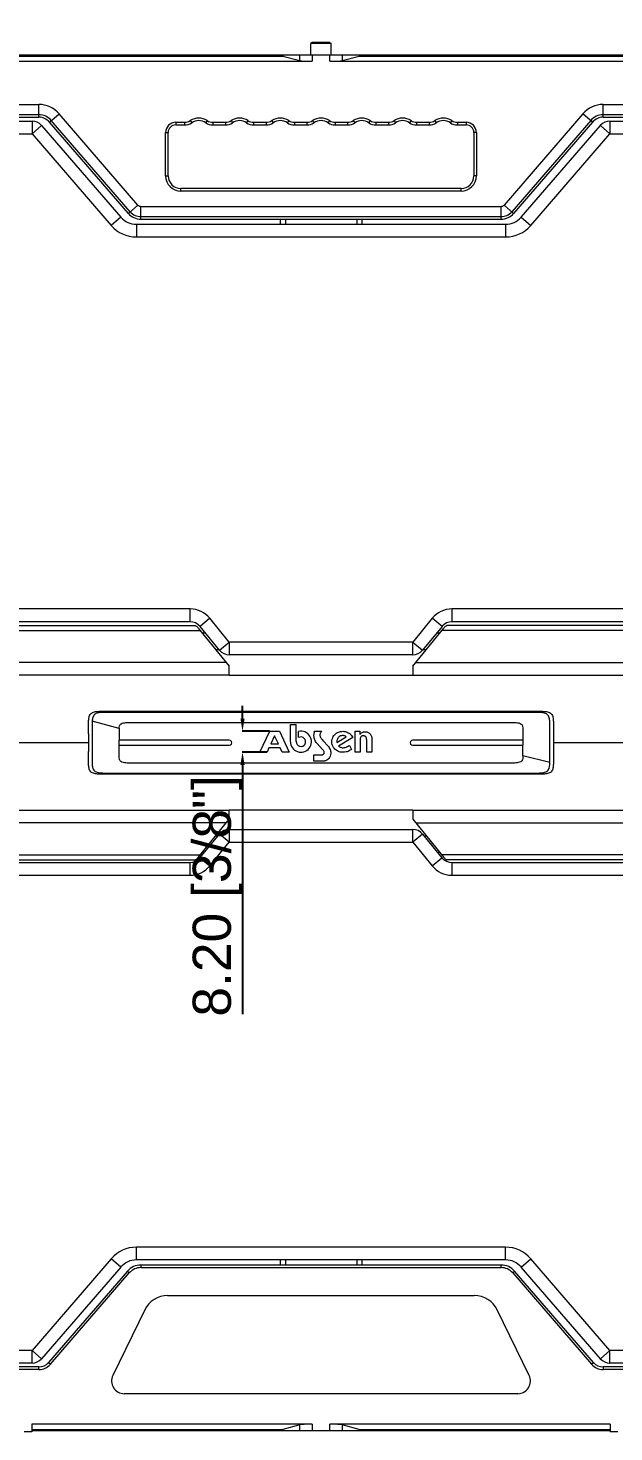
# Model space of a CAD drawing. Header units: millimetres. Extents: x 2185 to 26698, y 9658 to 17427.
# Drawn here: x 4559 to 4789, y 10597 to 11148 of the extents above; entities that cross this region are included whole.
import ezdxf

# ---------------------------------------------------------------- set-up
doc = ezdxf.new("R2010")
doc.units = ezdxf.units.MM
doc.linetypes.add('SLD-实线', pattern=[0])
doc.layers.add('文字层', color=8, linetype='SLD-实线', lineweight=15)
doc.styles.get("Standard").update_dxf_attribs({"font": 'arial.ttf'})
doc.dimstyles.get("Standard").update_dxf_attribs({"dimtxt": 15, "dimasz": 5, "dimexe": 0.18, "dimexo": 0.0625, "dimgap": 0.09, "dimtad": 1, "dimjust": 1, "dimzin": 0, "dimdsep": 46, "dimtxsty": 'Standard', "dimcen": 0.09, "dimadec": 0, "dimazin": 0, "dimtfac": 1, "dimtofl": 0, "dimtmove": 0, "dimatfit": 3, "dimfxl": 1, "dimtolj": 1, "dimtzin": 0, "dimarcsym": 0})
doc.dimstyles.new('我的A-GB-50', dxfattribs={"dimscale": 0.5, "dimtxt": 80, "dimasz": 50, "dimexe": 20, "dimexo": 10, "dimgap": 15, "dimtad": 1, "dimdec": 1, "dimzin": 9, "dimdsep": 46, "dimtxsty": 'Standard', "dimcen": 2.5, "dimadec": 0, "dimazin": 0, "dimtfac": 1, "dimtdec": 1, "dimtmove": 0, "dimatfit": 3, "dimfxl": 2, "dimarcsym": 0})

# ---------------------------------------------------------------- blocks, each defined once
blk = doc.blocks.new('76128193')
at = {"color": 7, "linetype": 'Continuous'}
for p, q in [((-3543.93, 2586.81), (-3544.43, 2586.31)), ((-3544.43, 2581.93), (-3544.43, 2586.31)), ((-3536.43, 2586.31), (-3544.43, 2586.31)), ((-3536.93, 2586.81), (-3543.93, 2586.81)), ((-3536.93, 2586.81), (-3536.43, 2586.31)), ((-3536.43, 2581.93), (-3536.43, 2586.31)), ((-4020.43, 2581.93), (-3060.43, 2581.93)), ((-3766.98, 2579.43), (-3543.89, 2579.43)), ((-3755.43, 2581.43), (-3555.43, 2581.43)), ((-3555.43, 2581.93), (-3555.43, 2581.43)), ((-3555.43, 2581.43), (-3548.78, 2579.66)), ((-3548.78, 2579.66), (-3548.78, 2581.93)), ((-3543.89, 2581.93), (-3543.89, 2579.43)), ((-3536.98, 2579.43), (-3536.98, 2581.93)), ((-3536.98, 2579.43), (-3313.89, 2579.43)), ((-3532.09, 2581.93), (-3532.09, 2579.66)), ((-3532.09, 2579.66), (-3525.43, 2581.43)), ((-3525.43, 2581.93), (-3525.43, 2581.43)), ((-3525.43, 2581.43), (-3325.43, 2581.43)), ((-3837.67, 2562.43), (-3651.21, 2562.43)), ((-3651.21, 2557.43), (-3651.21, 2562.43)), ((-3429.66, 2562.43), (-3243.2, 2562.43)), ((-3429.66, 2557.43), (-3429.66, 2562.43)), ((-3836.59, 2557.43), (-3651.21, 2557.43)), ((-3651.21, 2558.41), (-3833.65, 2558.41)), ((-3647.05, 2555.53), (-3643.27, 2558.8)), ((-3612.28, 2522.95), (-3643.27, 2558.8)), ((-3437.6, 2558.8), (-3468.59, 2522.95)), ((-3433.82, 2555.53), (-3437.6, 2558.8)), ((-3247.22, 2558.41), (-3429.66, 2558.41)), ((-3429.66, 2557.43), (-3244.28, 2557.43)), ((-3835.59, 2555.93), (-3653.88, 2555.93)), ((-3653.88, 2555.93), (-3653.88, 2550.93)), ((-3650.1, 2554.2), (-3653.88, 2550.93)), ((-3650.1, 2554.2), (-3618.98, 2518.2)), ((-3616.06, 2519.68), (-3647.05, 2555.53)), ((-3615.32, 2520.32), (-3646.31, 2556.17)), ((-3601.43, 2534.43), (-3601.43, 2551.43)), ((-3601.43, 2551.43), (-3600.43, 2551.43)), ((-3600.43, 2534.43), (-3600.43, 2551.43)), ((-3597.43, 2555.43), (-3597.43, 2554.43)), ((-3597.43, 2555.43), (-3593.97, 2555.43)), ((-3597.43, 2554.43), (-3593.97, 2554.43)), ((-3593.97, 2555.43), (-3593.97, 2554.43)), ((-3591.76, 2556.1), (-3591.2, 2555.27)), ((-3585.1, 2556.09), (-3585.65, 2555.26)), ((-3582.89, 2555.43), (-3582.89, 2554.43)), ((-3582.89, 2555.43), (-3577.97, 2555.43)), ((-3582.89, 2554.43), (-3577.97, 2554.43)), ((-3577.97, 2555.43), (-3577.97, 2554.43)), ((-3575.76, 2556.1), (-3575.2, 2555.27)), ((-3569.1, 2556.09), (-3569.65, 2555.26)), ((-3566.89, 2555.43), (-3566.89, 2554.43)), ((-3566.89, 2555.43), (-3561.97, 2555.43)), ((-3566.89, 2554.43), (-3561.97, 2554.43)), ((-3561.97, 2555.43), (-3561.97, 2554.43)), ((-3559.76, 2556.1), (-3559.2, 2555.27)), ((-3553.1, 2556.09), (-3553.65, 2555.26)), ((-3550.89, 2555.43), (-3550.89, 2554.43)), ((-3550.89, 2555.43), (-3545.97, 2555.43)), ((-3550.89, 2554.43), (-3545.97, 2554.43)), ((-3545.97, 2555.43), (-3545.97, 2554.43)), ((-3543.76, 2556.1), (-3543.2, 2555.27)), ((-3537.1, 2556.09), (-3537.65, 2555.26)), ((-3534.89, 2555.43), (-3534.89, 2554.43)), ((-3534.89, 2555.43), (-3529.97, 2555.43)), ((-3534.89, 2554.43), (-3529.97, 2554.43)), ((-3529.97, 2555.43), (-3529.97, 2554.43)), ((-3527.76, 2556.1), (-3527.2, 2555.27)), ((-3521.1, 2556.09), (-3521.65, 2555.26)), ((-3518.89, 2555.43), (-3513.97, 2555.43)), ((-3518.89, 2555.43), (-3518.89, 2554.43)), ((-3518.89, 2554.43), (-3513.97, 2554.43)), ((-3513.97, 2555.43), (-3513.97, 2554.43)), ((-3511.76, 2556.1), (-3511.2, 2555.27)), ((-3505.1, 2556.09), (-3505.65, 2555.26)), ((-3502.89, 2555.43), (-3497.97, 2555.43)), ((-3502.89, 2555.43), (-3502.89, 2554.43)), ((-3502.89, 2554.43), (-3497.97, 2554.43)), ((-3497.97, 2555.43), (-3497.97, 2554.43)), ((-3495.76, 2556.1), (-3495.2, 2555.27)), ((-3489.1, 2556.09), (-3489.65, 2555.26)), ((-3486.89, 2555.43), (-3483.43, 2555.43)), ((-3486.89, 2555.43), (-3486.89, 2554.43)), ((-3486.89, 2554.43), (-3483.43, 2554.43)), ((-3483.43, 2555.43), (-3483.43, 2554.43)), ((-3479.43, 2551.43), (-3480.43, 2551.43)), ((-3480.43, 2551.43), (-3480.43, 2534.43)), ((-3479.43, 2551.43), (-3479.43, 2534.43)), ((-3434.56, 2556.17), (-3465.54, 2520.32)), ((-3433.82, 2555.53), (-3464.8, 2519.68)), ((-3461.89, 2518.2), (-3430.77, 2554.2)), ((-3430.77, 2554.2), (-3426.99, 2550.93)), ((-3426.99, 2555.93), (-3245.28, 2555.93)), ((-3426.99, 2555.93), (-3426.99, 2550.93)), ((-3827.14, 2550.93), (-3653.88, 2550.93)), ((-3653.88, 2550.93), (-3622.76, 2514.93)), ((-3458.11, 2514.93), (-3426.99, 2550.93)), ((-3426.99, 2550.93), (-3253.72, 2550.93)), ((-3601.43, 2534.43), (-3600.43, 2534.43)), ((-3595.43, 2528.43), (-3595.43, 2529.43)), ((-3485.43, 2529.43), (-3595.43, 2529.43)), ((-3485.43, 2528.43), (-3485.43, 2529.43)), ((-3479.43, 2534.43), (-3480.43, 2534.43)), ((-3485.43, 2528.43), (-3595.43, 2528.43)), ((-3618.98, 2518.2), (-3622.76, 2514.93)), ((-3616.06, 2519.68), (-3612.28, 2522.95)), ((-3611.15, 2517.43), (-3611.15, 2522.43)), ((-3611.15, 2522.43), (-3469.72, 2522.43)), ((-3611.15, 2518.41), (-3469.72, 2518.41)), ((-3469.72, 2517.43), (-3469.72, 2522.43)), ((-3464.8, 2519.68), (-3468.59, 2522.95)), ((-3461.89, 2518.2), (-3458.11, 2514.93)), ((-3612.93, 2515.43), (-3612.93, 2510.43)), ((-3612.93, 2515.43), (-3467.94, 2515.43)), ((-3611.15, 2517.43), (-3469.72, 2517.43)), ((-3556.43, 2517.43), (-3556.43, 2515.43)), ((-3554.43, 2517.43), (-3554.43, 2515.43)), ((-3526.43, 2517.43), (-3526.43, 2515.43)), ((-3524.43, 2517.43), (-3524.43, 2515.43)), ((-3467.94, 2515.43), (-3467.94, 2510.43)), ((-3612.93, 2510.43), (-3467.94, 2510.43)), ((-3591.8, 2364.43), (-3674.19, 2364.43)), ((-3591.8, 2359.43), (-3591.8, 2364.43)), ((-3406.67, 2364.43), (-3489.06, 2364.43)), ((-3489.06, 2364.43), (-3489.06, 2359.43)), ((-3591.8, 2359.43), (-3674.19, 2359.43)), ((-3584.06, 2360.76), (-3587.93, 2357.6)), ((-3576.43, 2351.43), (-3584.06, 2360.76)), ((-3496.8, 2360.76), (-3504.43, 2351.43)), ((-3492.93, 2357.6), (-3496.8, 2360.76)), ((-3406.67, 2359.43), (-3489.06, 2359.43)), ((-3679.26, 2355.93), (-3587.86, 2355.93)), ((-3674.18, 2357.93), (-3589.86, 2357.93)), ((-3588.7, 2356.96), (-3576.43, 2341.95)), ((-3580.3, 2348.27), (-3587.93, 2357.6)), ((-3585.75, 2354.93), (-3587.04, 2354.93)), ((-3504.44, 2341.95), (-3492.16, 2356.96)), ((-3492.93, 2357.6), (-3500.56, 2348.27)), ((-3493.82, 2354.93), (-3495.11, 2354.93)), ((-3401.61, 2355.93), (-3493.01, 2355.93)), ((-3406.69, 2357.93), (-3491, 2357.93)), ((-3580.44, 2348.43), (-3581.73, 2348.43)), ((-3580.3, 2348.27), (-3576.43, 2351.43)), ((-3504.43, 2351.43), (-3576.43, 2351.43)), ((-3576.43, 2351.43), (-3576.43, 2346.43)), ((-3504.43, 2351.43), (-3500.56, 2348.27)), ((-3504.43, 2346.43), (-3504.43, 2351.43)), ((-3499.14, 2348.43), (-3500.42, 2348.43)), ((-3577.64, 2343.43), (-3698.32, 2343.43)), ((-3504.43, 2346.43), (-3576.43, 2346.43)), ((-3576.43, 2338.43), (-3576.43, 2341.95)), ((-3504.44, 2341.95), (-3504.44, 2338.43)), ((-3503.23, 2343.43), (-3382.54, 2343.43)), ((-3576.43, 2338.43), (-3701.26, 2338.43)), ((-3576.43, 2338.43), (-3504.44, 2338.43)), ((-3504.44, 2338.43), (-3379.61, 2338.43)), ((-3619.71, 2317.58), (-3630.24, 2320.34)), ((-3557.32, 2319.92), (-3524.24, 2319.92)), ((-3619.71, 2317.59), (-3619.71, 2312.93)), ((-3564.4, 2308.21), (-3560.58, 2316.41)), ((-3560.58, 2316.41), (-3556.71, 2316.41)), ((-3558.65, 2314.59), (-3560.11, 2311.46)), ((-3557.18, 2311.46), (-3558.65, 2314.59)), ((-3556.71, 2316.41), (-3552.89, 2308.21)), ((-3552.44, 2319.15), (-3550.18, 2319.15)), ((-3552.44, 2312.35), (-3552.44, 2319.15)), ((-3550.18, 2312.36), (-3550.18, 2319.15)), ((-3549.24, 2313.97), (-3549.24, 2316.37)), ((-3542.92, 2316.41), (-3540.13, 2316.41)), ((-3534.19, 2312.02), (-3530.57, 2314.21)), ((-3527.07, 2316.41), (-3525.23, 2316.41)), ((-3527.07, 2308.21), (-3527.07, 2316.41)), ((-3525.23, 2316.41), (-3525.23, 2315.19)), ((-3631.64, 2311.93), (-3681.43, 2311.93)), ((-3576.43, 2312.93), (-3619.71, 2312.93)), ((-3619.7, 2310.93), (-3619.7, 2312.93)), ((-3619.7, 2310.93), (-3576.43, 2310.93)), ((-3560.85, 2309.87), (-3561.62, 2308.21)), ((-3556.45, 2309.87), (-3560.85, 2309.87)), ((-3560.11, 2311.46), (-3557.18, 2311.46)), ((-3555.67, 2308.21), (-3556.45, 2309.87)), ((-3552.44, 2312.36), (-3552.44, 2312.35)), ((-3549.24, 2313.97), (-3549.24, 2313.97)), ((-3539.83, 2309.27), (-3541.99, 2311.65)), ((-3539.75, 2312.85), (-3537.5, 2310.43)), ((-3527.96, 2314.04), (-3533.53, 2310.64)), ((-3529.25, 2310.89), (-3528.44, 2309.24)), ((-3525.07, 2312.75), (-3525.07, 2308.21)), ((-3522.5, 2308.21), (-3522.5, 2312.8)), ((-3520.49, 2313.49), (-3520.49, 2308.21)), ((-3461.16, 2312.93), (-3504.43, 2312.93)), ((-3504.43, 2310.93), (-3461.16, 2310.93)), ((-3461.17, 2312.93), (-3461.17, 2310.93)), ((-3461.16, 2306.73), (-3461.16, 2310.93)), ((-3399.43, 2311.93), (-3449.22, 2311.93)), ((-3561.62, 2308.21), (-3564.4, 2308.21)), ((-3524.43, 2303.94), (-3556.43, 2303.94)), ((-3552.89, 2308.21), (-3555.67, 2308.21)), ((-3543.29, 2307.14), (-3540.17, 2307.14)), ((-3543.29, 2304.66), (-3543.29, 2307.14)), ((-3540.07, 2304.66), (-3543.29, 2304.66)), ((-3525.07, 2308.21), (-3527.07, 2308.21)), ((-3520.49, 2308.21), (-3522.5, 2308.21)), ((-3450.63, 2304.18), (-3461.16, 2306.73)), ((-3701.26, 2285.43), (-3576.43, 2285.43)), ((-3588.7, 2266.9), (-3576.43, 2281.91)), ((-3504.44, 2285.43), (-3576.43, 2285.43)), ((-3576.43, 2281.91), (-3576.43, 2285.43)), ((-3504.44, 2285.43), (-3379.61, 2285.43)), ((-3504.44, 2285.43), (-3504.44, 2281.91)), ((-3504.44, 2281.91), (-3492.16, 2266.9)), ((-3577.64, 2280.43), (-3698.32, 2280.43)), ((-3587.94, 2266.77), (-3580.31, 2276.1)), ((-3576.44, 2272.93), (-3580.31, 2276.1)), ((-3576.44, 2277.93), (-3504.44, 2277.93)), ((-3576.44, 2277.93), (-3576.44, 2272.93)), ((-3504.44, 2272.93), (-3504.44, 2277.93)), ((-3500.56, 2276.1), (-3504.44, 2272.93)), ((-3503.23, 2280.43), (-3382.54, 2280.43)), ((-3500.56, 2276.1), (-3492.94, 2266.77)), ((-3584.06, 2263.6), (-3576.44, 2272.93)), ((-3581.73, 2275.43), (-3580.85, 2275.43)), ((-3576.44, 2272.93), (-3504.44, 2272.93)), ((-3504.44, 2272.93), (-3496.81, 2263.6)), ((-3500.02, 2275.43), (-3499.14, 2275.43)), ((-3679.26, 2267.93), (-3587.86, 2267.93)), ((-3674.19, 2264.93), (-3591.81, 2264.93)), ((-3674.18, 2265.93), (-3589.86, 2265.93)), ((-3591.81, 2259.93), (-3591.81, 2264.93)), ((-3587.94, 2266.77), (-3584.06, 2263.6)), ((-3587.04, 2268.93), (-3586.17, 2268.93)), ((-3496.81, 2263.6), (-3492.94, 2266.77)), ((-3494.71, 2268.93), (-3493.82, 2268.93)), ((-3401.61, 2267.93), (-3493.01, 2267.93)), ((-3406.69, 2265.93), (-3491, 2265.93)), ((-3489.07, 2264.93), (-3406.67, 2264.93)), ((-3489.07, 2264.93), (-3489.07, 2259.93)), ((-3674.19, 2259.93), (-3591.81, 2259.93)), ((-3489.07, 2259.93), (-3406.67, 2259.93)), ((-3467.94, 2113.93), (-3612.93, 2113.93)), ((-3612.93, 2108.93), (-3612.93, 2113.93)), ((-3467.94, 2108.93), (-3467.94, 2113.93)), ((-3622.76, 2109.43), (-3653.88, 2073.43)), ((-3618.98, 2106.16), (-3650.1, 2070.16)), ((-3618.98, 2106.16), (-3622.76, 2109.43)), ((-3467.94, 2108.93), (-3612.93, 2108.93)), ((-3469.72, 2106.93), (-3611.15, 2106.93)), ((-3611.15, 2106.93), (-3611.15, 2105.93)), ((-3611.15, 2105.93), (-3469.72, 2105.93)), ((-3556.43, 2108.93), (-3556.43, 2106.93)), ((-3554.43, 2108.93), (-3554.43, 2106.93)), ((-3526.43, 2108.93), (-3526.43, 2106.93)), ((-3524.43, 2108.93), (-3524.43, 2106.93)), ((-3469.72, 2105.93), (-3469.72, 2106.93)), ((-3461.89, 2106.16), (-3458.11, 2109.43)), ((-3430.77, 2070.16), (-3461.89, 2106.16)), ((-3426.99, 2073.43), (-3458.11, 2109.43)), ((-3616.44, 2104.51), (-3647.43, 2068.66)), ((-3646.67, 2068.01), (-3615.69, 2103.85)), ((-3615.69, 2103.85), (-3616.44, 2104.51)), ((-3464.42, 2104.51), (-3465.18, 2103.85)), ((-3465.18, 2103.85), (-3434.2, 2068.01)), ((-3433.44, 2068.66), (-3464.42, 2104.51)), ((-3600.63, 2094.93), (-3480.24, 2094.93)), ((-3609.62, 2089.31), (-3622.15, 2063.62)), ((-3458.72, 2063.62), (-3471.25, 2089.31)), ((-3653.88, 2073.43), (-3827.14, 2073.43)), ((-3650.1, 2070.16), (-3653.88, 2073.43)), ((-3653.88, 2068.43), (-3653.88, 2073.43)), ((-3430.77, 2070.16), (-3426.99, 2073.43)), ((-3253.72, 2073.43), (-3426.99, 2073.43)), ((-3426.99, 2068.43), (-3426.99, 2073.43)), ((-3651.21, 2066.93), (-3836.59, 2066.93)), ((-3653.88, 2068.43), (-3835.59, 2068.43)), ((-3651.21, 2065.93), (-3651.21, 2066.93)), ((-3647.43, 2068.66), (-3646.67, 2068.01)), ((-3434.2, 2068.01), (-3433.44, 2068.66)), ((-3244.28, 2066.93), (-3429.66, 2066.93)), ((-3429.66, 2066.93), (-3429.66, 2065.93)), ((-3245.28, 2068.43), (-3426.99, 2068.43)), ((-3651.21, 2065.93), (-3836.59, 2065.93)), ((-3244.28, 2065.93), (-3429.66, 2065.93)), ((-3463.21, 2056.43), (-3617.65, 2056.43)), ((-3543.89, 2044.43), (-3653.93, 2044.43)), ((-3653.93, 2044.43), (-3653.93, 2041.43)), ((-3548.78, 2044.21), (-3555.43, 2042.43)), ((-3548.78, 2041.93), (-3548.78, 2044.21)), ((-3543.89, 2044.43), (-3543.89, 2041.93)), ((-3426.93, 2044.43), (-3536.98, 2044.43)), ((-3536.98, 2041.93), (-3536.98, 2044.43)), ((-3525.43, 2042.43), (-3532.09, 2044.21)), ((-3532.09, 2044.21), (-3532.09, 2041.93)), ((-3426.93, 2044.43), (-3426.93, 2041.43)), ((-3653.93, 2041.43), (-3656.93, 2041.43)), ((-3653.93, 2042.43), (-3555.43, 2042.43)), ((-3653.93, 2041.93), (-3426.93, 2041.93)), ((-3555.43, 2042.43), (-3555.43, 2041.93)), ((-3525.43, 2042.43), (-3426.93, 2042.43)), ((-3525.43, 2042.43), (-3525.43, 2041.93)), ((-3423.93, 2041.43), (-3426.93, 2041.43))]:
    blk.add_line(p, q, dxfattribs=at)
for points in [[(-3585.1, 2556.09), (-3585.37, 2555.68), (-3585.58, 2555.37), (-3585.65, 2555.26)], [(-3569.1, 2556.09), (-3569.37, 2555.68), (-3569.58, 2555.37), (-3569.65, 2555.26)], [(-3553.1, 2556.09), (-3553.37, 2555.68), (-3553.58, 2555.37), (-3553.65, 2555.26)], [(-3537.1, 2556.09), (-3537.37, 2555.68), (-3537.58, 2555.37), (-3537.65, 2555.26)], [(-3521.1, 2556.09), (-3521.37, 2555.68), (-3521.58, 2555.37), (-3521.65, 2555.26)], [(-3505.1, 2556.09), (-3505.37, 2555.68), (-3505.58, 2555.37), (-3505.65, 2555.26)], [(-3489.1, 2556.09), (-3489.37, 2555.68), (-3489.58, 2555.37), (-3489.65, 2555.26)]]:
    blk.add_lwpolyline(points, dxfattribs=at)
for centre, radius, start, end in [((-3651.21, 2551.93), 10.5, 40.8385, 90), ((-3429.66, 2551.93), 10.5, 90, 139.1615), ((-3651.21, 2551.93), 6.48, 40.8385, 90), ((-3651.21, 2551.93), 5.5, 40.8385, 90), ((-3588.43, 2551.11), 6, 56.2266, 123.6558), ((-3572.43, 2551.11), 6, 56.2266, 123.6558), ((-3556.43, 2551.11), 6, 56.2266, 123.6558), ((-3540.43, 2551.11), 6, 56.2266, 123.6558), ((-3524.43, 2551.11), 6, 56.2266, 123.6558), ((-3508.43, 2551.11), 6, 56.2266, 123.6558), ((-3492.43, 2551.11), 6, 56.2266, 123.6558), ((-3429.66, 2551.93), 6.48, 90, 139.1615), ((-3429.66, 2551.93), 5.5, 90, 139.1615), ((-3653.88, 2550.93), 5, 40.8385, 90), ((-3597.43, 2551.43), 4, 90, 180), ((-3597.43, 2551.43), 3, 90, 180), ((-3593.97, 2559.43), 4, 270, 303.63), ((-3593.97, 2559.43), 5, 270, 303.6326), ((-3588.43, 2551.11), 5, 56.1947, 123.6584), ((-3582.89, 2559.43), 5, 236.5143, 270), ((-3582.89, 2559.43), 4, 236.5464, 270), ((-3577.97, 2559.43), 4, 270, 303.63), ((-3577.97, 2559.43), 5, 270, 303.6326), ((-3572.43, 2551.11), 5, 56.1947, 123.6584), ((-3566.89, 2559.43), 5, 236.5143, 270), ((-3566.89, 2559.43), 4, 236.5464, 270), ((-3561.97, 2559.43), 4, 270, 303.63), ((-3561.97, 2559.43), 5, 270, 303.6326), ((-3556.43, 2551.11), 5, 56.1947, 123.6584), ((-3550.89, 2559.43), 5, 236.5143, 270), ((-3550.89, 2559.43), 4, 236.5464, 270), ((-3545.97, 2559.43), 4, 270, 303.63), ((-3545.97, 2559.43), 5, 270, 303.6326), ((-3540.43, 2551.11), 5, 56.1947, 123.6584), ((-3534.89, 2559.43), 5, 236.5143, 270), ((-3534.89, 2559.43), 4, 236.5464, 270), ((-3529.97, 2559.43), 4, 270, 303.63), ((-3529.97, 2559.43), 5, 270, 303.6326), ((-3524.43, 2551.11), 5, 56.1947, 123.6584), ((-3518.89, 2559.43), 5, 236.5143, 270), ((-3518.89, 2559.43), 4, 236.5464, 270), ((-3513.97, 2559.43), 4, 270, 303.63), ((-3513.97, 2559.43), 5, 270, 303.6326), ((-3508.43, 2551.11), 5, 56.1947, 123.6584), ((-3502.89, 2559.43), 5, 236.5143, 270), ((-3502.89, 2559.43), 4, 236.5464, 270), ((-3497.97, 2559.43), 4, 270, 303.63), ((-3497.97, 2559.43), 5, 270, 303.6326), ((-3492.43, 2551.11), 5, 56.1947, 123.6584), ((-3486.89, 2559.43), 5, 236.5143, 270), ((-3486.89, 2559.43), 4, 236.5464, 270), ((-3483.43, 2551.43), 4, 0, 90), ((-3483.43, 2551.43), 3, 0, 90), ((-3426.99, 2550.93), 5, 90, 139.1615), ((-3595.43, 2534.43), 6, 180, 270), ((-3595.43, 2534.43), 5, 180, 270), ((-3485.43, 2534.43), 6, 270, 0), ((-3485.43, 2534.43), 5, 270, 0), ((-3612.93, 2523.43), 8, 220.8385, 270), ((-3611.15, 2523.93), 6.5, 220.8385, 270), ((-3611.15, 2523.93), 5.52, 220.8385, 270), ((-3611.15, 2523.93), 1.5, 220.8385, 270), ((-3469.72, 2523.93), 1.5, 270, 319.1615), ((-3469.72, 2523.93), 5.52, 270, 319.1615), ((-3469.72, 2523.93), 6.5, 270, 319.1615), ((-3467.94, 2523.43), 8, 270, 319.1615), ((-3612.93, 2523.43), 13, 220.8385, 270), ((-3467.94, 2523.43), 13, 270, 319.1615), ((-3591.8, 2354.43), 10, 39.2717, 90), ((-3489.06, 2354.43), 10, 90, 140.7283), ((-3591.8, 2354.43), 5, 39.2717, 90), ((-3489.06, 2354.43), 5, 90, 140.7283), ((-3591.8, 2354.43), 4, 39.2717, 61.045), ((-3489.07, 2354.43), 4, 118.955, 140.7283), ((-3576.43, 2351.43), 5, 219.2717, 270), ((-3504.43, 2351.43), 5, 270, 320.7283), ((-3548.31, 2312.34), 4.13, 179.9432, 102.9592), ((-3548.31, 2312.34), 1.87, 179.3003, 119.6429), ((-3576.43, 2311.93), 1, 270.005, 90.0066), ((-3504.43, 2311.93), 1, 89.9941, 269.9975), ((-3576.44, 2272.93), 5, 90, 140.7283), ((-3504.44, 2272.93), 5, 39.2717, 90), ((-3591.81, 2269.93), 5, 270, 320.7283), ((-3591.8, 2269.43), 4, 298.9547, 320.7283), ((-3489.07, 2269.93), 5, 219.2717, 270), ((-3489.07, 2269.43), 4, 219.2717, 241.0453), ((-3591.81, 2269.93), 10, 270, 320.7283), ((-3489.07, 2269.93), 10, 219.2717, 270), ((-3612.93, 2100.93), 13, 90, 139.1615), ((-3467.94, 2100.93), 13, 40.8385, 90), ((-3612.93, 2100.93), 8, 90, 139.1615), ((-3611.15, 2099.93), 7, 90, 139.1615), ((-3611.15, 2099.93), 6, 90, 139.1615), ((-3469.72, 2099.93), 7, 40.8385, 90), ((-3469.72, 2099.93), 6, 40.8385, 90), ((-3467.94, 2100.93), 8, 40.8385, 90), ((-3600.63, 2084.93), 10, 90, 153.9967), ((-3480.24, 2084.93), 10, 26.0033, 90), ((-3653.88, 2073.43), 5, 270, 319.1615), ((-3651.21, 2071.93), 5, 270, 319.1615), ((-3651.21, 2071.93), 6, 270, 319.1615), ((-3429.66, 2071.93), 6, 220.8385, 270), ((-3429.66, 2071.93), 5, 220.8385, 270), ((-3426.99, 2073.43), 5, 220.8385, 270), ((-3617.65, 2061.43), 5, 153.9967, 270), ((-3463.21, 2061.43), 5, 270, 26.0033)]:
    blk.add_arc(centre, radius, start, end, dxfattribs=at)
for centre, start_param, end_param in [((-3543.89, 2579.72), -2.930499, -1.570796), ((-3536.98, 2579.72), -1.570796, -0.211093), ((-3543.89, 2044.15), 1.570796, 2.930499), ((-3536.98, 2044.15), 0.211093, 1.570796)]:
    blk.add_ellipse(centre, major_axis=(5, 0), ratio=0.057143, start_param=start_param, end_param=end_param, dxfattribs=at)
for points, knots in [([(-3631.64, 2311.93), (-3631.64, 2312.99), (-3631.64, 2314.59), (-3631.65, 2316.72), (-3631.64, 2318.32), (-3631.66, 2319.91), (-3631.65, 2321.5), (-3631.29, 2322.83), (-3630.53, 2323.62), (-3629.8, 2323.96), (-3629.02, 2324.14), (-3627.96, 2324.26), (-3626.63, 2324.28), (-3625.04, 2324.28), (-3622.91, 2324.28), (-3620.25, 2324.28), (-3617.05, 2324.28), (-3613.86, 2324.28), (-3610.67, 2324.28), (-3607.48, 2324.28), (-3603.22, 2324.28), (-3597.9, 2324.28), (-3591.51, 2324.28), (-3585.13, 2324.28), (-3576.62, 2324.28), (-3565.97, 2324.28), (-3553.2, 2324.28), (-3540.43, 2324.28), (-3527.66, 2324.28), (-3514.89, 2324.28), (-3504.25, 2324.28), (-3495.74, 2324.28), (-3489.35, 2324.28), (-3482.97, 2324.28), (-3477.65, 2324.28), (-3473.39, 2324.28), (-3470.2, 2324.28), (-3467, 2324.28), (-3463.81, 2324.28), (-3460.62, 2324.28), (-3457.96, 2324.28), (-3455.83, 2324.28), (-3454.23, 2324.28), (-3452.9, 2324.26), (-3451.84, 2324.14), (-3451.06, 2323.96), (-3450.33, 2323.62), (-3449.58, 2322.83), (-3449.22, 2321.5), (-3449.21, 2319.91), (-3449.22, 2318.32), (-3449.22, 2316.72), (-3449.22, 2314.59), (-3449.22, 2312.99), (-3449.22, 2311.93)], [0, 0, 0, 0, 0.015627, 0.023441, 0.031255, 0.039068, 0.046878, 0.054637, 0.058532, 0.062434, 0.06634, 0.070247, 0.078059, 0.085873, 0.093687, 0.109314, 0.124942, 0.140569, 0.156196, 0.171824, 0.187451, 0.218706, 0.249961, 0.281216, 0.31247, 0.37498, 0.437489, 0.499999, 0.562509, 0.625018, 0.687528, 0.718782, 0.750037, 0.781292, 0.812547, 0.828174, 0.843802, 0.859429, 0.875056, 0.890684, 0.906311, 0.914125, 0.921938, 0.929751, 0.933658, 0.937564, 0.941466, 0.945363, 0.953122, 0.960931, 0.968745, 0.976559, 0.984373, 1, 1, 1, 1]), ([(-3630.24, 2320.34), (-3630.24, 2319.29), (-3630.24, 2317.2), (-3630.24, 2314.05), (-3630.24, 2310.91), (-3630.24, 2308.28), (-3630.24, 2306.19), (-3630.24, 2304.61), (-3630.26, 2303.3), (-3630.11, 2302.26), (-3629.86, 2301.51), (-3629.38, 2300.86), (-3628.7, 2300.44), (-3627.94, 2300.22), (-3626.9, 2300.07), (-3625.59, 2300.03), (-3624.02, 2300.03), (-3622.45, 2300.03), (-3620.35, 2300.03), (-3617.73, 2300.03), (-3614.58, 2300.03), (-3610.39, 2300.03), (-3605.14, 2300.03), (-3598.85, 2300.03), (-3592.56, 2300.03), (-3586.27, 2300.03), (-3579.97, 2300.03), (-3571.58, 2300.03), (-3561.1, 2300.03), (-3548.51, 2300.03), (-3535.93, 2300.03), (-3523.35, 2300.03), (-3510.76, 2300.03), (-3500.27, 2300.03), (-3491.88, 2300.03), (-3485.59, 2300.03), (-3480.35, 2300.03), (-3476.15, 2300.03), (-3473.01, 2300.03), (-3469.86, 2300.03), (-3466.72, 2300.03), (-3463.57, 2300.03), (-3460.95, 2300.03), (-3458.85, 2300.03), (-3457.28, 2300.03), (-3455.71, 2300.03), (-3454.39, 2300.05), (-3453.35, 2300.14), (-3452.58, 2300.3), (-3451.84, 2300.6), (-3450.65, 2301.66), (-3450.63, 2303.15), (-3450.63, 2304.18)], [0, 0, 0, 0, 0.01563, 0.03126, 0.04689, 0.062519, 0.070334, 0.078149, 0.085963, 0.08987, 0.093776, 0.097675, 0.101575, 0.105481, 0.109389, 0.117202, 0.125017, 0.132832, 0.140647, 0.156277, 0.171907, 0.187536, 0.218796, 0.250056, 0.281316, 0.312575, 0.343835, 0.375095, 0.437614, 0.500134, 0.562653, 0.625173, 0.687692, 0.750212, 0.781472, 0.812731, 0.843991, 0.859621, 0.875251, 0.890881, 0.90651, 0.92214, 0.93777, 0.945585, 0.9534, 0.961215, 0.969029, 0.972937, 0.976844, 0.980748, 0.984643, 1, 1, 1, 1]), ([(-3450.63, 2304.18), (-3450.63, 2305.22), (-3450.63, 2307.31), (-3450.63, 2310.43), (-3450.63, 2313.56), (-3450.63, 2316.16), (-3450.63, 2318.25), (-3450.61, 2319.81), (-3450.64, 2321.36), (-3451.1, 2322.65), (-3451.93, 2323.31), (-3452.92, 2323.68), (-3454.22, 2323.81), (-3455.78, 2323.83), (-3457.34, 2323.83), (-3458.91, 2323.83), (-3460.99, 2323.83), (-3463.6, 2323.83), (-3466.72, 2323.83), (-3470.89, 2323.83), (-3476.1, 2323.83), (-3482.35, 2323.83), (-3488.6, 2323.83), (-3494.85, 2323.83), (-3501.1, 2323.83), (-3509.43, 2323.83), (-3519.85, 2323.83), (-3532.35, 2323.83), (-3544.85, 2323.83), (-3557.35, 2323.83), (-3569.86, 2323.83), (-3582.36, 2323.83), (-3592.77, 2323.83), (-3601.11, 2323.83), (-3606.32, 2323.83), (-3610.48, 2323.83), (-3613.61, 2323.83), (-3616.74, 2323.83), (-3619.86, 2323.83), (-3622.98, 2323.83), (-3625.6, 2323.85), (-3627.66, 2323.74), (-3628.96, 2323.37), (-3629.71, 2322.61), (-3630.14, 2321.65), (-3630.22, 2320.86), (-3630.24, 2320.34)], [0, 0, 0, 0, 0.015628, 0.031256, 0.046884, 0.062512, 0.070326, 0.07814, 0.085947, 0.093686, 0.097583, 0.101489, 0.109293, 0.117107, 0.124921, 0.132735, 0.140549, 0.156177, 0.171805, 0.187433, 0.218689, 0.249945, 0.281201, 0.312457, 0.343713, 0.374969, 0.437482, 0.499994, 0.562506, 0.625018, 0.68753, 0.750042, 0.812554, 0.843811, 0.875067, 0.890695, 0.906323, 0.921951, 0.937579, 0.953207, 0.968834, 0.976644, 0.984407, 0.988303, 0.992205, 1, 1, 1, 1]), ([(-3619.71, 2317.59), (-3619.69, 2317.92), (-3619.62, 2318.43), (-3619.3, 2319.02), (-3618.81, 2319.48), (-3618, 2319.75), (-3616.69, 2319.91), (-3615.03, 2319.92), (-3612.38, 2319.92), (-3609.06, 2319.92), (-3605.08, 2319.92), (-3601.1, 2319.92), (-3597.12, 2319.92), (-3593.14, 2319.92), (-3587.83, 2319.92), (-3581.2, 2319.92), (-3573.24, 2319.92), (-3565.28, 2319.92), (-3559.97, 2319.92), (-3557.32, 2319.92)], [0, 0, 0, 0, 0.015577, 0.02339, 0.031203, 0.046764, 0.062383, 0.093631, 0.124886, 0.187394, 0.249902, 0.31241, 0.374918, 0.437426, 0.499935, 0.624951, 0.749967, 0.874984, 1, 1, 1, 1]), ([(-3524.24, 2319.92), (-3521.36, 2319.92), (-3515.61, 2319.92), (-3506.98, 2319.92), (-3499.79, 2319.92), (-3494.04, 2319.92), (-3489.72, 2319.92), (-3485.41, 2319.92), (-3481.09, 2319.92), (-3477.5, 2319.92), (-3474.62, 2319.92), (-3472.46, 2319.92), (-3470.31, 2319.92), (-3468.15, 2319.92), (-3465.99, 2319.92), (-3464.19, 2319.92), (-3462.77, 2319.74), (-3461.9, 2319.39), (-3461.44, 2318.83), (-3461.18, 2318.15), (-3461.14, 2317.24), (-3461.16, 2316.17), (-3461.16, 2315.09), (-3461.16, 2314.01), (-3461.16, 2313.29), (-3461.16, 2312.93)], [0, 0, 0, 0, 0.12502, 0.25004, 0.37506, 0.43757, 0.50008, 0.56259, 0.6251, 0.687611, 0.718866, 0.750121, 0.781376, 0.812631, 0.843886, 0.875135, 0.890751, 0.906277, 0.914081, 0.921891, 0.93749, 0.953117, 0.968745, 0.984372, 1, 1, 1, 1]), ([(-3543.2, 2314.74), (-3543.2, 2314.84), (-3543.19, 2315.14), (-3543.13, 2315.71), (-3543, 2316.15), (-3542.92, 2316.41)], [0, 0, 0, 0, 0.187025, 0.530738, 1, 1, 1, 1]), ([(-3541.99, 2311.65), (-3542.19, 2311.91), (-3542.58, 2312.41), (-3543, 2313.3), (-3543.18, 2314.09), (-3543.2, 2314.59), (-3543.2, 2314.74)], [0, 0, 0, 0, 0.286841, 0.562293, 0.865736, 1, 1, 1, 1]), ([(-3540.13, 2316.41), (-3540.26, 2316.3), (-3540.52, 2316.09), (-3540.78, 2315.64), (-3540.89, 2315.09), (-3540.82, 2314.51), (-3540.59, 2313.96), (-3540.22, 2313.42), (-3539.92, 2313.06), (-3539.75, 2312.85)], [0, 0, 0, 0, 0.11944, 0.241051, 0.370805, 0.522805, 0.659172, 0.804813, 1, 1, 1, 1]), ([(-3528.44, 2309.24), (-3528.6, 2309.14), (-3529.04, 2308.87), (-3529.76, 2308.54), (-3530.73, 2308.26), (-3531.76, 2308.14), (-3532.86, 2308.24), (-3533.84, 2308.58), (-3534.67, 2309.11), (-3535.4, 2309.85), (-3535.92, 2310.75), (-3536.19, 2311.81), (-3536.18, 2312.86), (-3535.91, 2313.88), (-3535.33, 2314.85), (-3534.72, 2315.43), (-3534.3, 2315.72), (-3534.24, 2315.76)], [0, 0, 0, 0, 0.038904, 0.108283, 0.164233, 0.249078, 0.322269, 0.394222, 0.463068, 0.526178, 0.608691, 0.676708, 0.751559, 0.826655, 0.894382, 0.984207, 1, 1, 1, 1]), ([(-3534.24, 2315.76), (-3534.02, 2315.9), (-3533.28, 2316.28), (-3532.13, 2316.45), (-3530.99, 2316.36), (-3530.1, 2316.1), (-3529.38, 2315.7), (-3528.92, 2315.3), (-3528.74, 2315.12), (-3528.71, 2315.08)], [0, 0, 0, 0, 0.131739, 0.409777, 0.568488, 0.699894, 0.870323, 0.976665, 1, 1, 1, 1]), ([(-3530.57, 2314.21), (-3530.65, 2314.29), (-3530.87, 2314.51), (-3531.32, 2314.7), (-3531.87, 2314.76), (-3532.48, 2314.71), (-3533.11, 2314.46), (-3533.56, 2314.07), (-3533.93, 2313.61), (-3534.14, 2313.1), (-3534.22, 2312.52), (-3534.2, 2312.19), (-3534.19, 2312.02)], [0, 0, 0, 0, 0.06349, 0.166395, 0.258348, 0.362562, 0.498221, 0.618382, 0.682799, 0.818851, 0.910676, 1, 1, 1, 1]), ([(-3528.71, 2315.08), (-3528.6, 2314.97), (-3528.32, 2314.64), (-3528.1, 2314.28), (-3527.96, 2314.04)], [0, 0, 0, 0, 0.365479, 1, 1, 1, 1]), ([(-3525.23, 2315.19), (-3525.13, 2315.3), (-3524.94, 2315.52), (-3524.56, 2315.83), (-3524.08, 2316.09), (-3523.44, 2316.23), (-3522.8, 2316.25), (-3522.18, 2316.07), (-3521.65, 2315.8), (-3521.18, 2315.41), (-3520.87, 2314.96), (-3520.63, 2314.52), (-3520.51, 2314.02), (-3520.49, 2313.68), (-3520.49, 2313.49)], [0, 0, 0, 0, 0.064703, 0.133088, 0.219076, 0.307212, 0.4262, 0.503564, 0.596872, 0.69234, 0.772493, 0.846192, 0.915124, 1, 1, 1, 1]), ([(-3522.5, 2312.8), (-3522.5, 2312.9), (-3522.5, 2313.09), (-3522.51, 2313.37), (-3522.53, 2313.67), (-3522.64, 2313.96), (-3522.84, 2314.25), (-3523.11, 2314.49), (-3523.47, 2314.64), (-3523.87, 2314.69), (-3524.24, 2314.61), (-3524.54, 2314.46), (-3524.77, 2314.25), (-3524.98, 2313.94), (-3525.06, 2313.53), (-3525.07, 2313.13), (-3525.07, 2312.88), (-3525.07, 2312.75)], [0, 0, 0, 0, 0.055624, 0.11089, 0.159289, 0.228798, 0.287457, 0.360216, 0.435132, 0.506397, 0.588342, 0.646163, 0.696398, 0.768606, 0.856913, 0.926856, 1, 1, 1, 1]), ([(-3449.22, 2311.93), (-3449.22, 2310.87), (-3449.22, 2309.27), (-3449.22, 2307.14), (-3449.22, 2305.55), (-3449.21, 2303.95), (-3449.22, 2302.36), (-3449.58, 2301.03), (-3450.33, 2300.25), (-3451.06, 2299.9), (-3451.84, 2299.72), (-3452.9, 2299.6), (-3454.23, 2299.58), (-3455.83, 2299.58), (-3457.96, 2299.58), (-3460.62, 2299.58), (-3463.81, 2299.58), (-3467, 2299.58), (-3470.2, 2299.58), (-3473.39, 2299.58), (-3477.65, 2299.58), (-3482.97, 2299.58), (-3489.35, 2299.58), (-3495.74, 2299.58), (-3504.25, 2299.58), (-3514.89, 2299.58), (-3527.66, 2299.58), (-3540.43, 2299.58), (-3553.2, 2299.58), (-3565.97, 2299.58), (-3576.61, 2299.58), (-3585.13, 2299.58), (-3591.51, 2299.58), (-3597.9, 2299.58), (-3603.22, 2299.58), (-3607.48, 2299.58), (-3610.67, 2299.58), (-3613.86, 2299.58), (-3617.05, 2299.58), (-3620.25, 2299.58), (-3622.91, 2299.58), (-3625.04, 2299.58), (-3626.63, 2299.58), (-3627.96, 2299.6), (-3629.02, 2299.72), (-3629.8, 2299.9), (-3630.53, 2300.25), (-3631.29, 2301.03), (-3631.65, 2302.36), (-3631.66, 2303.95), (-3631.64, 2305.55), (-3631.65, 2307.14), (-3631.64, 2309.27), (-3631.64, 2310.87), (-3631.64, 2311.93)], [0, 0, 0, 0, 0.015627, 0.023441, 0.031255, 0.039068, 0.046878, 0.054637, 0.058532, 0.062434, 0.06634, 0.070247, 0.078059, 0.085873, 0.093687, 0.109314, 0.124941, 0.140569, 0.156196, 0.171824, 0.187451, 0.218706, 0.24996, 0.281215, 0.31247, 0.374979, 0.437489, 0.499998, 0.562508, 0.625017, 0.687526, 0.718781, 0.750036, 0.781291, 0.812545, 0.828173, 0.8438, 0.859427, 0.875055, 0.890682, 0.90631, 0.914123, 0.921937, 0.92975, 0.933657, 0.937563, 0.941466, 0.945363, 0.953122, 0.960932, 0.968745, 0.976559, 0.984373, 1, 1, 1, 1]), ([(-3556.43, 2303.94), (-3559.32, 2303.94), (-3565.09, 2303.94), (-3573.74, 2303.94), (-3580.95, 2303.94), (-3586.72, 2303.94), (-3591.05, 2303.94), (-3595.37, 2303.94), (-3599.7, 2303.94), (-3603.31, 2303.94), (-3606.19, 2303.94), (-3608.35, 2303.94), (-3610.52, 2303.94), (-3612.68, 2303.94), (-3614.84, 2303.94), (-3616.65, 2303.94), (-3618.08, 2304.11), (-3618.95, 2304.46), (-3619.42, 2305.02), (-3619.69, 2305.7), (-3619.73, 2306.61), (-3619.71, 2307.68), (-3619.71, 2308.77), (-3619.71, 2309.85), (-3619.7, 2310.57), (-3619.7, 2310.93)], [0, 0, 0, 0, 0.12502, 0.250041, 0.375061, 0.437571, 0.500081, 0.562591, 0.625102, 0.687612, 0.718867, 0.750122, 0.781377, 0.812632, 0.843887, 0.875136, 0.890753, 0.906278, 0.914082, 0.921892, 0.93749, 0.953117, 0.968745, 0.984372, 1, 1, 1, 1]), ([(-3540.17, 2307.14), (-3540.08, 2307.15), (-3539.82, 2307.17), (-3539.47, 2307.38), (-3539.2, 2307.78), (-3539.13, 2308.24), (-3539.32, 2308.69), (-3539.58, 2308.99), (-3539.76, 2309.19), (-3539.83, 2309.27)], [0, 0, 0, 0, 0.093258, 0.269564, 0.396893, 0.58698, 0.725832, 0.889813, 1, 1, 1, 1]), ([(-3537.5, 2310.43), (-3537.35, 2310.19), (-3537.01, 2309.69), (-3536.67, 2308.79), (-3536.57, 2307.73), (-3536.82, 2306.66), (-3537.33, 2305.73), (-3538.14, 2305.01), (-3539.11, 2304.69), (-3539.79, 2304.67), (-3540.07, 2304.66)], [0, 0, 0, 0, 0.10594, 0.224737, 0.356122, 0.500309, 0.627944, 0.747648, 0.894902, 1, 1, 1, 1]), ([(-3533.53, 2310.64), (-3533.41, 2310.54), (-3533.17, 2310.34), (-3532.67, 2310.1), (-3532.06, 2309.96), (-3531.33, 2309.98), (-3530.74, 2310.14), (-3530.23, 2310.34), (-3529.85, 2310.54), (-3529.5, 2310.73), (-3529.31, 2310.85), (-3529.25, 2310.89)], [0, 0, 0, 0, 0.102512, 0.204994, 0.351602, 0.503562, 0.669415, 0.745327, 0.856178, 0.948016, 1, 1, 1, 1]), ([(-3461.16, 2306.73), (-3461.16, 2306.39), (-3461.15, 2305.72), (-3461.55, 2304.72), (-3462.47, 2304.19), (-3463.47, 2304.02), (-3464.49, 2303.96), (-3465.84, 2303.94), (-3467.54, 2303.94), (-3469.57, 2303.94), (-3471.6, 2303.94), (-3473.63, 2303.94), (-3476.34, 2303.94), (-3479.73, 2303.94), (-3485.15, 2303.94), (-3491.92, 2303.94), (-3500.05, 2303.94), (-3508.18, 2303.94), (-3516.3, 2303.94), (-3521.72, 2303.94), (-3524.43, 2303.94)], [0, 0, 0, 0, 0.015613, 0.031113, 0.0466, 0.062211, 0.077838, 0.093468, 0.124728, 0.155987, 0.187247, 0.218507, 0.249766, 0.312286, 0.374805, 0.499844, 0.624883, 0.749922, 0.874961, 1, 1, 1, 1])]:
    blk.add_open_spline(points, degree=3, knots=knots, dxfattribs=at)
blk = doc.blocks.new('*D114')
at = {"layer": 'Defpoints', "color": 0, "transparency": 16777216}
for p in [(4643.09, 10872.25), (4653.75, 10872.25), (4652.71, 10864.05)]:
    blk.add_point(p, dxfattribs=at)
at = {"layer": '文字层', "color": 0, "lineweight": -2, "transparency": 16777216}
for p, q in [((4643.09, 10877.25), (4643.09, 10882.25)), ((4653.69, 10872.25), (4642.91, 10872.25)), ((4652.65, 10864.05), (4642.91, 10864.05)), ((4643.09, 10859.05), (4643.09, 10761.26))]:
    blk.add_line(p, q, dxfattribs=at)
at = {"layer": '文字层', "color": 0, "transparency": 16777216}
for points in [[(4642.26, 10877.25), (4643.92, 10877.25), (4643.09, 10872.25)], [(4642.26, 10859.05), (4643.92, 10859.05), (4643.09, 10864.05)]]:
    blk.add_solid(points, dxfattribs=at)
at = {"layer": '文字层', "color": 0, "transparency": 16777216, "insert": (4633.29, 10807.66), "char_height": 15, "attachment_point": 5, "rotation": 90}
blk.add_mtext('\\A1;8.20 [3/8"]', dxfattribs=at)
blk = doc.blocks.new('*D120')
at = {"color": 0, "lineweight": -2, "transparency": 16777216}
for p, q in [((4243.9, 11124.87), (4243.91, 11192.03)), ((5103.9, 11124.78), (5103.91, 11191.94)), ((4268.91, 11182.03), (5078.91, 11181.95))]:
    blk.add_line(p, q, dxfattribs=at)
at = {"color": 0, "transparency": 16777216}
for points in [[(4268.91, 11186.2), (4268.91, 11177.86), (4243.91, 11182.03)], [(5078.91, 11186.11), (5078.91, 11177.78), (5103.91, 11181.94)]]:
    blk.add_solid(points, dxfattribs=at)
at = {"layer": 'Defpoints', "color": 0, "transparency": 16777216}
for p in [(5103.91, 11181.94), (4243.9, 11119.87), (5103.9, 11119.78)]:
    blk.add_point(p, dxfattribs=at)
at = {"color": 0, "lineweight": 5, "transparency": 16777216, "insert": (4673.91, 11215.38), "char_height": 40, "attachment_point": 5, "rotation": 359.994}
blk.add_mtext('860 [2\'-9 7/8"]', dxfattribs=at)
blk = doc.blocks.new('*D121')
at = {"color": 0, "lineweight": -2, "transparency": 16777216}
for p, q in [((4228.9, 11124.78), (4228.9, 11343.22)), ((5118.9, 11124.78), (5118.9, 11343.22)), ((4253.9, 11333.22), (5093.9, 11333.22))]:
    blk.add_line(p, q, dxfattribs=at)
at = {"color": 0, "transparency": 16777216}
for points in [[(4253.9, 11337.39), (4253.9, 11329.06), (4228.9, 11333.22)], [(5093.9, 11337.39), (5093.9, 11329.06), (5118.9, 11333.22)]]:
    blk.add_solid(points, dxfattribs=at)
at = {"layer": 'Defpoints', "color": 0, "transparency": 16777216}
for p in [(5118.9, 11333.22), (4228.9, 11119.78), (5118.9, 11119.78)]:
    blk.add_point(p, dxfattribs=at)
at = {"color": 0, "lineweight": 5, "transparency": 16777216, "insert": (4675.79, 11366.36), "char_height": 40, "attachment_point": 5}
blk.add_mtext('890 [2\'-11"]', dxfattribs=at)

msp = doc.modelspace()

# ---------------------------------------------------------------- block references
at = {"layer": '文字层'}
msp.add_blockref('76128193', (8214.333, 8555.845), dxfattribs=at)

# ---------------------------------------------------------------- dimensions: what is measured, and where the dimension line sits
at = {"lineweight": 5}
dim = msp.add_linear_dim(base=(5118.9, 11333.223), p1=(4228.9, 11119.776), p2=(5118.9, 11119.776), dimstyle='我的A-GB-50', dxfattribs=at)
dim.commit()
dim.dimension.update_dxf_attribs({"geometry": '*D121', "text_midpoint": (4675.788, 11333.223), "dimtype": 160})
dim = msp.add_aligned_dim(p1=(4243.9, 11119.866), p2=(5103.9, 11119.776), distance=62.167, dimstyle='我的A-GB-50', dxfattribs=at)
dim.commit()
dim.dimension.update_dxf_attribs({"geometry": '*D120', "text_midpoint": (4673.91, 11215.381)})
at = {"layer": '文字层'}
dim = msp.add_linear_dim(base=(4643.091, 10872.252), p1=(4652.71, 10864.054), p2=(4653.75, 10872.252), angle=90, dimstyle='Standard', dxfattribs=at)
dim.commit()
dim.dimension.update_dxf_attribs({"geometry": '*D114', "text_midpoint": (4633.291, 10807.66)})

doc.saveas('drawing.dxf')
